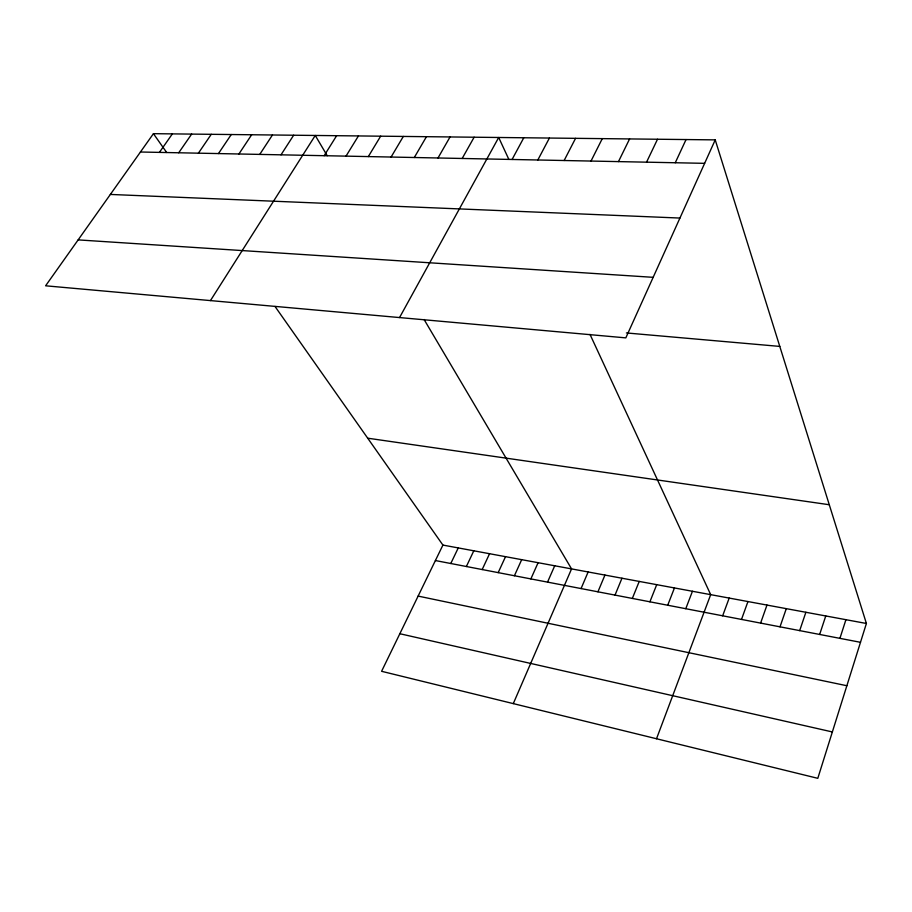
<?xml version="1.0" encoding="UTF-8"?>
<svg xmlns="http://www.w3.org/2000/svg" width="912" height="912" viewBox="0 0 912 912"><rect width="100%" height="100%" fill="white"/><g stroke="black" fill="none" stroke-linecap="round" stroke-linejoin="round"><path stroke-width="1.37" d="M715.225 139.878L625.826 337.873L45.6 285.798L153.433 133.676L715.225 139.878L866.4 623.477L817.802 778.324L381.592 671.3L442.913 545.08L275.014 306.455M839.918 638.354L845.926 619.681M819.649 634.456L825.759 615.953M799.687 630.614L805.877 612.271M780.011 626.829L786.292 608.646M760.608 623.101L766.981 605.066M741.502 619.43L747.954 601.544M722.657 615.805L729.19 598.078M656.515 738.754L710.687 594.647L589.996 334.373M685.767 608.703L692.447 591.272M667.709 605.237L674.458 587.944M649.903 601.806L656.72 584.66M632.335 598.432L639.232 581.423M615.019 595.103L621.973 578.219M597.93 591.808L604.941 575.073M581.069 588.571L588.137 571.961M513.296 703.608L571.562 568.894L424.091 319.508M547.531 582.118L554.724 565.771M530.864 578.915L538.103 562.693M514.414 575.746L521.698 559.66M498.18 572.633L505.522 556.673M675.268 162.746L686.052 139.559M482.174 569.555L489.562 553.709M466.374 566.512L473.807 550.791M646.551 162.176L657.518 139.24M450.779 563.513L458.257 547.918M618.473 161.606L629.599 138.932M591.01 161.059L602.285 138.635M564.129 160.523L575.563 138.339M537.829 159.988L549.4 138.054M512.077 159.475L523.784 137.769M399.547 317.57L498.693 137.484L508.828 159.338M462.179 158.471L474.126 137.222M437.999 157.981L450.049 136.948M414.299 157.514L426.451 136.697M391.088 157.046L403.332 136.435M368.323 156.59L380.657 136.184M346.013 156.134L358.427 135.945M324.136 155.701L336.631 135.706M210.455 300.595L315.256 135.466L327.214 155.701M281.01 154.835L293.641 135.227M259.749 154.402L272.449 134.987M238.91 153.98L251.666 134.759M218.458 153.569L231.272 134.531M198.406 153.17L211.265 134.315M178.718 152.771L191.634 134.098M159.406 152.384L172.357 133.882M140.437 152.008L704.634 163.339M110.363 194.438L679.93 218.059M78.136 239.89L653.163 277.328M626.407 332.948L779.794 346.412M367.707 438.193L829.282 504.735M442.913 545.08L866.4 623.477M435.4 560.549L860.483 642.31M418.129 596.095L846.86 685.733M399.844 633.726L832.348 731.948M153.433 133.676L166.657 152.475"/></g></svg>
